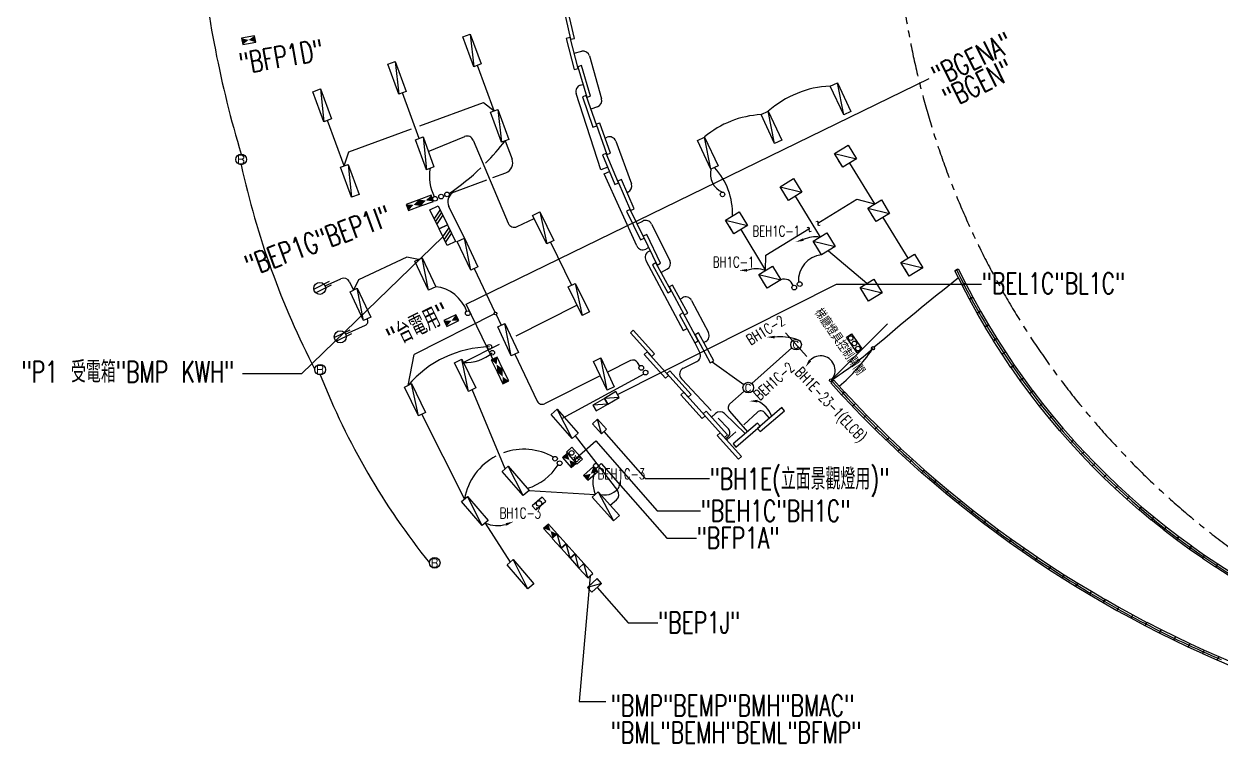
# Model space of a CAD drawing. Header units: millimetres. Extents: x 2956 to 16014, y 779 to 11660.
# Drawn here: x 3091 to 7595, y 3384 to 6089 of the extents above; entities that cross this region are included whole.
import ezdxf
from ezdxf.enums import TextEntityAlignment as Align

# ---------------------------------------------------------------- set-up
doc = ezdxf.new("R2010")
doc.units = ezdxf.units.MM
doc.header["$LTSCALE"] = 100
doc.linetypes.add('4', pattern=[2, 1.25, -0.25, 0.25, -0.25])
doc.layers.get('0').update_dxf_attribs({"color": 9})
for name, color, linetype in [('archi', 8, 'Continuous'), ('EL-BT', 6, 'Continuous'), ('EL-P', 3, 'Continuous'), ('EL-S-B', 6, 'Continuous'), ('EL-TEXT', 51, 'Continuous'), ('EP-PANEL-B', 1, 'Continuous'), ('EP-PANEL-TEXT', 1, 'Continuous'), ('EP-接地-B', 30, 'Continuous'), ('GRID', 8, '4')]:
    doc.layers.add(name, color=color, linetype=linetype)
doc.styles.add('LSP', font='txt.shx', dxfattribs={"width": 0.7, "bigfont": 'CHINESET.shx'})
doc.styles.get("Standard").update_dxf_attribs({"font": 'txt', "bigfont": 'chineset.shx'})
pattern_1 = [(30, (300.013, 279.966), (-6, 10.392305), [])]
pattern_2 = [(30, (0, 0), (-6, 10.392305), [])]

# ---------------------------------------------------------------- blocks, each defined once
blk = doc.blocks.new('401H')
for p, q in [((2, 0.25), (-2, 0.25)), ((-2, 0.25), (-2, -0.25)), ((2, -0.25), (2, 0.25)), ((-2, -0.25), (2, -0.25))]:
    blk.add_line(p, q)
blk = doc.blocks.new('100S')
blk.add_circle((0, 0), 0.5)
blk.add_text('B', height=0.8).set_placement((-0.02, -0.41), align=Align.CENTER)
blk = doc.blocks.new('402S')
for p, q in [((-2, 0.5), (2, -0.5)), ((-2, 0.5), (2, 0.5)), ((-2, -0.5), (-2, 0.5)), ((-2, 0.5), (-2, 0.5)), ((2, 0.5), (2, -0.5)), ((2, -0.5), (-2, -0.5))]:
    blk.add_line(p, q)
blk = doc.blocks.new('363S')
for p, q in [((-1, -1), (-1, 1)), ((-1, 1), (1, 1)), ((-1, 1), (1, -1)), ((-1, -1), (-1, 0)), ((1, 1), (1, -1)), ((1, -1), (-1, -1))]:
    blk.add_line(p, q)
blk = doc.blocks.new('SS-1')
blk.add_lwpolyline([(-30.1, 0.1, 0, 10, 0), (-0.1, 0.1, 10, 10, 0)], format="xyseb")
blk = doc.blocks.new('2S')
for centre, radius in [((-0.204, 0.165), 0.146), ((0.199, 0.166), 0.148)]:
    blk.add_circle(centre, radius)
blk = doc.blocks.new('3S')
for centre, radius in [((-0.404, 0.178), 0.146), ((0, 0.179), 0.148), ((0.398, 0.179), 0.148)]:
    blk.add_circle(centre, radius)
blk = doc.blocks.new('1S')
blk.add_circle((0.004, 0.187), 0.148)
blk = doc.blocks.new('30RECEP')
for p, q in [((0.9, 5.2), (45, 5.2)), ((0.9, -5.1), (45, -5))]:
    blk.add_line(p, q)
blk.add_circle((15, 0), 15)
blk = doc.blocks.new('300D')
blk.add_circle((0, 0), 0.5)
blk.add_text('C', height=0.7).set_placement((-0.02, -0.36), align=Align.CENTER)
blk = doc.blocks.new('20w1-1')
blk.add_lwpolyline([(0, 7.5), (60, 7.5), (60, -7.5), (0, -7.5)], close=True)
blk = doc.blocks.new('P-UU')
blk.add_line((4.2, 10.2), (212.1, 218.1))
blk.add_circle((0, 6), 6)
blk.add_trace([(213.5, 216.7), (210.7, 219.5), (179.1, 182.2), (176.2, 185.1)])
blk = doc.blocks.new('GGG')
for p, q in [((26, 20.4), (-24, 20.4)), ((-24, 20.4), (-24, 0)), ((-24, 0), (26, 0)), ((26, 0), (26, 20.4))]:
    blk.add_line(p, q)
blk.add_circle((1, 10.2), 10.2)
blk = doc.blocks.new('PPANEL')
for p, q in [((-31.5, -0.1), (-31.5, -24.6)), ((18.5, -0.1), (-31.5, -0.1)), ((-31.5, -24.6), (18.5, -24.6)), ((18.5, -24.6), (18.5, -0.1))]:
    blk.add_line(p, q)
for points in [[(-6.5, -11.1), (-31.5, -0.1), (-31.5, -24.6)], [(18.5, -0.1), (18.5, -24.6), (-6.5, -11.1)]]:
    blk.add_solid(points)
blk = doc.blocks.new('LPANEL')
for p, q in [((21, -0.1), (-29, -0.1)), ((-29, -0.1), (-29, -25.1)), ((-29, -0.1), (21, -25.1)), ((-29, -25.1), (21, -25.1)), ((21, -25.1), (21, -0.1))]:
    blk.add_line(p, q)

msp = doc.modelspace()

# ---------------------------------------------------------------- hatches: boundary and pattern name
at = {"layer": 'EL-BT'}
h = msp.add_hatch(dxfattribs=at)
h.set_pattern_fill('U,I', color=256, scale=12, angle=30, style=2, pattern_type=0)
h.set_pattern_definition(pattern_2)
edge = h.paths.add_edge_path()
edge.add_line((4488.6, 5947.7), (4501.7, 5824.7))
edge = h.paths.add_edge_path()
edge.add_line((4488.6, 5947.7), (4529.9, 5835))
edge = h.paths.add_edge_path()
edge.add_line((4529.9, 5835), (4501.7, 5824.7))
edge = h.paths.add_edge_path()
edge.add_line((4501.7, 5824.7), (4460.4, 5937.3))
edge = h.paths.add_edge_path()
edge.add_line((4460.4, 5937.3), (4488.6, 5947.7))
edge = h.paths.add_edge_path()
edge.add_line((4592.6, 5663.8), (4605.8, 5540.8))
edge = h.paths.add_edge_path()
edge.add_line((4592.6, 5663.8), (4633.9, 5551.1))
edge = h.paths.add_edge_path()
edge.add_line((4633.9, 5551.1), (4605.8, 5540.8))
edge = h.paths.add_edge_path()
edge.add_line((4605.8, 5540.8), (4564.5, 5653.4))
edge = h.paths.add_edge_path()
edge.add_line((4564.5, 5653.4), (4592.6, 5663.8))
h = msp.add_hatch(dxfattribs=at)
h.set_pattern_fill('U,I', color=256, scale=12, angle=30, style=2, pattern_type=0)
h.set_pattern_definition(pattern_1)
edge = h.paths.add_edge_path()
edge.add_line((5174.6, 5928), (5208.8, 5813))
edge = h.paths.add_edge_path()
edge.add_line((5208.8, 5813), (5223.2, 5817.2))
edge = h.paths.add_edge_path()
edge.add_line((5223.2, 5817.2), (5188.9, 5932.3))
edge = h.paths.add_edge_path()
edge.add_line((5188.9, 5932.3), (5174.6, 5928))
h = msp.add_hatch(dxfattribs=at)
h.set_pattern_fill('U,I', color=256, scale=12, angle=30, style=2, pattern_type=0)
h.set_pattern_definition(pattern_1)
edge = h.paths.add_edge_path()
edge.add_line((5268.2, 5596.2), (5314.5, 5485.6))
edge = h.paths.add_edge_path()
edge.add_line((5314.5, 5485.6), (5328.3, 5491.3))
edge = h.paths.add_edge_path()
edge.add_line((5328.3, 5491.3), (5282, 5602))
edge = h.paths.add_edge_path()
edge.add_line((5282, 5602), (5268.2, 5596.2))
h = msp.add_hatch(dxfattribs=at)
h.set_pattern_fill('U,I', color=256, scale=12, angle=30, style=2, pattern_type=0)
h.set_pattern_definition(pattern_1)
edge = h.paths.add_edge_path()
edge.add_line((5967.2, 5425.1), (5935.9, 5476.3))
edge = h.paths.add_edge_path()
edge.add_line((5935.9, 5476.3), (5987.1, 5507.6))
edge = h.paths.add_edge_path()
edge.add_line((5987.1, 5507.6), (6018.4, 5456.4))
edge = h.paths.add_edge_path()
edge.add_line((6018.4, 5456.4), (5967.2, 5425.1))
edge = h.paths.add_edge_path(flags=17)
edge.add_line((5967.2, 5425.1), (5951.6, 5450.7))
edge = h.paths.add_edge_path()
edge.add_line((5935.9, 5476.3), (6018.4, 5456.4))
h = msp.add_hatch(dxfattribs=at)
h.set_pattern_fill('U,I', color=256, scale=12, angle=30, style=2, pattern_type=0)
h.set_pattern_definition([(30, (0.348, -0.704), (-6, 10.392305), [])])
edge = h.paths.add_edge_path()
edge.add_line((5032, 5382.3), (5058.4, 5261.4))
edge = h.paths.add_edge_path()
edge.add_line((5032, 5382.3), (5085.3, 5274.7))
edge = h.paths.add_edge_path()
edge.add_line((5085.3, 5274.7), (5058.4, 5261.4))
edge = h.paths.add_edge_path()
edge.add_line((5058.4, 5261.4), (5005.1, 5369))
edge = h.paths.add_edge_path()
edge.add_line((5005.1, 5369), (5032, 5382.3))
h = msp.add_hatch(dxfattribs=at)
h.set_pattern_fill('U,I', color=256, scale=12, angle=30, style=2, pattern_type=0)
h.set_pattern_definition(pattern_1)
edge = h.paths.add_edge_path()
edge.add_line((5420.8, 5290.1), (5473.2, 5182.1))
edge = h.paths.add_edge_path()
edge.add_line((5473.2, 5182.1), (5486.7, 5188.7))
edge = h.paths.add_edge_path()
edge.add_line((5486.7, 5188.7), (5434.3, 5296.6))
edge = h.paths.add_edge_path()
edge.add_line((5434.3, 5296.6), (5420.8, 5290.1))
h = msp.add_hatch(dxfattribs=at)
h.set_pattern_fill('U,I', color=256, scale=12, angle=30, style=2, pattern_type=0)
h.set_pattern_definition(pattern_1)
edge = h.paths.add_edge_path()
edge.add_line((6092.2, 5220.3), (6061, 5271.5))
edge = h.paths.add_edge_path()
edge.add_line((6061, 5271.5), (6112.2, 5302.7))
edge = h.paths.add_edge_path()
edge.add_line((6112.2, 5302.7), (6143.4, 5251.5))
edge = h.paths.add_edge_path()
edge.add_line((6143.4, 5251.5), (6092.2, 5220.3))
edge = h.paths.add_edge_path(flags=17)
edge.add_line((6092.2, 5220.3), (6076.6, 5245.9))
edge = h.paths.add_edge_path()
edge.add_line((6061, 5271.5), (6143.4, 5251.5))
h = msp.add_hatch(dxfattribs=at)
h.set_pattern_fill('U,I', color=256, scale=12, angle=30, style=2, pattern_type=0)
h.set_pattern_definition([(30, (133.576, -269.923), (-6, 10.392305), [])])
edge = h.paths.add_edge_path()
edge.add_line((5165.3, 5113.1), (5191.6, 4992.2))
edge = h.paths.add_edge_path()
edge.add_line((5165.3, 5113.1), (5218.5, 5005.5))
edge = h.paths.add_edge_path()
edge.add_line((5218.5, 5005.5), (5191.6, 4992.2))
edge = h.paths.add_edge_path()
edge.add_line((5191.6, 4992.2), (5138.4, 5099.7))
edge = h.paths.add_edge_path()
edge.add_line((5138.4, 5099.7), (5165.3, 5113.1))
h = msp.add_hatch(dxfattribs=at)
h.set_pattern_fill('U,I', color=256, scale=12, angle=30, style=2, pattern_type=0)
h.set_pattern_definition(pattern_1)
edge = h.paths.add_edge_path()
edge.add_line((6268.5, 5046.7), (6237.2, 5097.9))
edge = h.paths.add_edge_path()
edge.add_line((6237.2, 5097.9), (6288.4, 5129.1))
edge = h.paths.add_edge_path()
edge.add_line((6288.4, 5129.1), (6319.7, 5077.9))
edge = h.paths.add_edge_path()
edge.add_line((6319.7, 5077.9), (6268.5, 5046.7))
edge = h.paths.add_edge_path(flags=17)
edge.add_line((6268.5, 5046.7), (6252.8, 5072.3))
edge = h.paths.add_edge_path()
edge.add_line((6237.2, 5097.9), (6319.7, 5077.9))
h = msp.add_hatch(dxfattribs=at)
h.set_pattern_fill('U,I', color=256, scale=12, angle=30, style=2, pattern_type=0)
h.set_pattern_definition(pattern_1)
edge = h.paths.add_edge_path()
edge.add_line((5557.9, 4995.3), (5615.3, 4889.9))
edge = h.paths.add_edge_path()
edge.add_line((5615.3, 4889.9), (5628.5, 4897.1))
edge = h.paths.add_edge_path()
edge.add_line((5628.5, 4897.1), (5571.1, 5002.5))
edge = h.paths.add_edge_path()
edge.add_line((5571.1, 5002.5), (5557.9, 4995.3))
h = msp.add_hatch(dxfattribs=at)
h.set_pattern_fill('U,I', color=256, scale=12, angle=30, style=2, pattern_type=0)
h.set_pattern_definition([(30, (293.044, 240.149), (-6, 10.392305), [])])
edge = h.paths.add_edge_path()
edge.add_line((4764, 4706.7), (4738.4, 4827.8))
edge = h.paths.add_edge_path()
edge.add_line((4764, 4706.7), (4711.4, 4814.6))
edge = h.paths.add_edge_path()
edge.add_line((4711.4, 4814.6), (4738.4, 4827.8))
edge = h.paths.add_edge_path()
edge.add_line((4738.4, 4827.8), (4790.9, 4719.9))
edge = h.paths.add_edge_path()
edge.add_line((4790.9, 4719.9), (4764, 4706.7))
h = msp.add_hatch(dxfattribs=at)
h.set_pattern_fill('U,I', color=256, scale=12, angle=30, style=2, pattern_type=0)
h.set_pattern_definition([(30, (267.443, 521.198), (-6, 10.392305), [])])
edge = h.paths.add_edge_path()
edge.add_line((5153.8, 4529.6), (5097.9, 4639.9))
edge = h.paths.add_edge_path()
edge.add_line((5153.8, 4529.6), (5075.2, 4620.3))
edge = h.paths.add_edge_path()
edge.add_line((5075.2, 4620.3), (5097.9, 4639.9))
edge = h.paths.add_edge_path()
edge.add_line((5097.9, 4639.9), (5176.5, 4549.2))
edge = h.paths.add_edge_path()
edge.add_line((5176.5, 4549.2), (5153.8, 4529.6))
h = msp.add_hatch(dxfattribs=at)
h.set_pattern_fill('U,I', color=256, scale=12, angle=87.3904, style=2, pattern_type=0)
h.set_pattern_definition([(87.39036, (-203.427, 273.576), (-11.987555, 0.546372), [])])
edge = h.paths.add_edge_path()
edge.add_line((5861.2, 4555.4), (5951.2, 4634.8))
edge = h.paths.add_edge_path()
edge.add_line((5951.2, 4634.8), (5941.3, 4646))
edge = h.paths.add_edge_path()
edge.add_line((5941.3, 4646), (5851.3, 4566.7))
edge = h.paths.add_edge_path()
edge.add_line((5851.3, 4566.7), (5861.2, 4555.4))
h = msp.add_hatch(dxfattribs=at)
h.set_pattern_fill('U,I', color=256, scale=12, angle=30, style=2, pattern_type=0)
h.set_pattern_definition([(30, (319.811, 257.427), (-6, 10.392305), [])])
edge = h.paths.add_edge_path()
edge.add_line((5699.4, 4541), (5779.6, 4451.8))
edge = h.paths.add_edge_path()
edge.add_line((5779.6, 4451.8), (5790.8, 4461.8))
edge = h.paths.add_edge_path()
edge.add_line((5790.8, 4461.8), (5710.5, 4551.1))
edge = h.paths.add_edge_path()
edge.add_line((5710.5, 4551.1), (5699.4, 4541))
h = msp.add_hatch(dxfattribs=at)
h.set_pattern_fill('U,I', color=256, scale=12, angle=30, style=2, pattern_type=0)
h.set_pattern_definition([(30, (83.069, 306.464), (-6, 10.392305), [])])
edge = h.paths.add_edge_path()
edge.add_line((4969.4, 4314.9), (4913.5, 4425.2))
edge = h.paths.add_edge_path()
edge.add_line((4969.4, 4314.9), (4890.8, 4405.5))
edge = h.paths.add_edge_path()
edge.add_line((4890.8, 4405.5), (4913.5, 4425.2))
edge = h.paths.add_edge_path()
edge.add_line((4913.5, 4425.2), (4992.1, 4334.5))
edge = h.paths.add_edge_path()
edge.add_line((4992.1, 4334.5), (4969.4, 4314.9))
h = msp.add_hatch(dxfattribs=at)
h.set_pattern_fill('U,I', color=256, scale=12, angle=30, style=2, pattern_type=0)
h.set_pattern_definition(pattern_2)
edge = h.paths.add_edge_path()
edge.add_line((5251.9, 4329.2), (5309.8, 4219.9))
edge = h.paths.add_edge_path()
edge.add_line((5251.9, 4329.2), (5332.1, 4239.9))
edge = h.paths.add_edge_path()
edge.add_line((5332.1, 4239.9), (5309.8, 4219.9))
edge = h.paths.add_edge_path()
edge.add_line((5309.8, 4219.9), (5229.6, 4309.1))
edge = h.paths.add_edge_path()
edge.add_line((5229.6, 4309.1), (5251.9, 4329.2))

# ---------------------------------------------------------------- linework, layer by layer
msp.add_line((5956.2, 4927.3), (6036.4, 4837.9))
at = {"layer": 'archi'}
for points in [[(6132.3, 4743.6, 0.026009), (6440.6, 4435.7, 0.026009)], [(6440.7, 4435.6, 0.024541), (6759.5, 4175.9, 0.019314), (7027.4, 3994.2, 0.019364), (7309.3, 3833.3, 0.018869), (7595.2, 3698, 0.018869)]]:
    msp.add_lwpolyline(points, format="xyb", dxfattribs=at)
for centre, radius, start, end in [((9231.8, 6452.8), 2930.6, 206.0115, 212.4231), ((9092.7, 6369.9), 2768.8, 212.5195, 239.4913)]:
    msp.add_arc(centre, radius, start, end, dxfattribs=at)
at = {"layer": 'EL-P'}
for p, q in [((5161.2, 5979.6), (5189.8, 5986.1)), ((5219.4, 5968.5), (5264.7, 5807.5)), ((4860.6, 5762), (4797.8, 5933.2)), ((5185.7, 5858.9), (5194.3, 5861.5)), ((4578.6, 5658.6), (4515.8, 5829.8)), ((5261.6, 5540.4), (5169, 5827.3)), ((4581.3, 5706.2), (4820.3, 5793.8)), ((4820.3, 5793.8), (4860.6, 5762)), ((5248.8, 5777.2), (5224.3, 5768.6)), ((4296.5, 5555.2), (4233.8, 5726.4)), ((4313.4, 5608), (4549.3, 5694.5)), ((4612.6, 5609.3), (4749.4, 5665)), ((4781.9, 5651.6), (4913.2, 5339.6)), ((4901.9, 5649.3), (4927.5, 5580.7)), ((5278.1, 5659.7), (5285.4, 5662.6)), ((5318.3, 5648), (5376.8, 5487.3)), ((4296.5, 5555.2), (4313.4, 5608)), ((5287.4, 5550.2), (5261.6, 5540.4)), ((6197.7, 5565.8), (6291.4, 5412.1)), ((4711.4, 5457), (4833.2, 5502.7)), ((4855.2, 5510.9), (4904.1, 5529.3)), ((5274.2, 5524.9), (5294.5, 5533.4)), ((5397.2, 5254.1), (5274.2, 5524.9)), ((5363.3, 5455.8), (5360.7, 5454.7)), ((5992.8, 5440.7), (6086.6, 5287.1)), ((6077.9, 5339.7), (6225, 5429.9)), ((6225, 5429.9), (6291.4, 5412.1)), ((4748.2, 5283.7), (4689.6, 5401.8)), ((6322.7, 5360.9), (6416.5, 5207.3)), ((4946.9, 5326.7), (5011.2, 5356.8)), ((5397.9, 5337.2), (5419.3, 5347.6)), ((5452.5, 5336.3), (5521.6, 5199.3)), ((5787.9, 5315.7), (5881.7, 5162.1)), ((5882.4, 5219.7), (6043.8, 5318.7)), ((5071.8, 5268.1), (5151.8, 5106.4)), ((5440, 5246.3), (5430.6, 5241.8)), ((5447, 5236.1), (5442, 5233.6)), ((6117.8, 5235.9), (6262.8, 5113.5)), ((4532.4, 5211.5), (4349.8, 5126)), ((4576.1, 5202.9), (4532.4, 5211.5)), ((5431.1, 5199.4), (5572, 4936.1)), ((5881.7, 5162.1), (5882.4, 5219.7)), ((4785.6, 5168.7), (4863.5, 5004.7)), ((5511.2, 5166.1), (5488.6, 5153.8)), ((4224.4, 5103.9), (4283.9, 5130.4)), ((4316.4, 5118.7), (4331.7, 5088.1)), ((4349.8, 5126), (4331.7, 5088.1)), ((5560.1, 5054), (5568.7, 5059)), ((5603.3, 5049), (5666.8, 4928.2)), ((5172.6, 5030.7), (4942.2, 4914.7)), ((4301.5, 4921.9), (4376.6, 4955.7)), ((4384, 4975.8), (4382.3, 4979.3)), ((4861.2, 4997.9), (4559, 4845.8)), ((4867.8, 4995.6), (4886.7, 4955.7)), ((5572, 4936.1), (5586, 4943.8)), ((4879.7, 4883.2), (4744.5, 4815.2)), ((5615.3, 4889.9), (5633.8, 4852.1)), ((5656.6, 4894.6), (5649.2, 4890.5)), ((5829.7, 4735.8), (5980.1, 4870.9)), ((4536.2, 4729.2), (4559, 4845.8)), ((4938.2, 4847.3), (5022.5, 4669.6)), ((5373.8, 4822.6), (5286.3, 4778.8)), ((5408, 4802), (5399.8, 4815.2)), ((5572.1, 4794.2), (5622.3, 4818.6)), ((5680, 4818.2), (5800.1, 4732.5)), ((5259.5, 4765.4), (5049.5, 4660.3)), ((5423.4, 4771.5), (5115.7, 4604.6)), ((5570.4, 4748.6), (5564.8, 4754.6)), ((5676.2, 4635.1), (5567.6, 4751.6)), ((4902.2, 4415.4), (4777.5, 4713.3)), ((4748.3, 4302.2), (4588.8, 4621.4)), ((5678.3, 4609.9), (5693.1, 4623.5)), ((5742, 4565.3), (5703.6, 4606)), ((5727.4, 4623.1), (5805.2, 4547.9)), ((5850.9, 4628.1), (5799.1, 4581.5)), ((5896.8, 4606.6), (5879.3, 4626.5)), ((5769.4, 4554.8), (5735.3, 4524.1)), ((5165.1, 4539.4), (5324.5, 4333.4)), ((5731.1, 4528.2), (5740.7, 4536.5)), ((4992.1, 4334.5), (5240.8, 4319.2)), ((5297, 4279.1), (5320.7, 4299.4)), ((4826.9, 4211.5), (4920.1, 4064.2))]:
    msp.add_line(p, q, dxfattribs=at)
msp.add_lwpolyline([(5801.4, 4707.7), (5747.6, 4660.5, 0.414214), (5745.8, 4632.3), (5813.6, 4555.1)], format="xyb", dxfattribs=at)
for centre, radius in [((4865.6, 5000.1), 5), ((6285.9, 4869), 6)]:
    msp.add_circle(centre, radius, dxfattribs=at)
for centre, radius, start, end in [((7813.8, 6775.7), 4078.6, 185.4182, 196.7628), ((5195.3, 5961.7), 25, 15.7138, 102.7723), ((5192.8, 5835), 25, 106.5823, 197.8787), ((6141, 5481.6), 374, 92.5436, 131.7824), ((5240.6, 5800.8), 25, 289.2063, 15.7138), ((5882.8, 5390.9), 357.3, 92.9013, 130.2128), ((4758.8, 5641.9), 25, 22.8296, 112.1792), ((4155.4, 6230.1), 945.8, 315.3153, 322.1158), ((5294.8, 5639.5, 0), 25, 19.9808, 112.1699), ((6978.5, 6228.8), 3142.1, 192.3007, 207.2832), ((4774.3, 5513.5), 157.8, 168.1466, 207.9905), ((4155.4, 6230.1), 945.8, 304.5248, 313.8553), ((4890.1, 5566.7), 40, 290.5491, 20.4999), ((4890.1, 5566.7), 40, 290.5491, 20.4999), ((5746.9, 5524.5), 73.2, 165.9157, 247.9276), ((5504.2, 5376.9), 252.7, 357.7282, 42.8353), ((4725.5, 5419.6), 40, 110.5491, 206.3823), ((4725.5, 5419.6), 40, 110.5491, 206.3823), ((5353.3, 5478.7, 0), 25, 293.4918, 19.9808), ((4936.3, 5349.3), 25, 202.8296, 295.1504), ((5430.2, 5325.1), 25, 26.7586, 115.7811), ((6072, 5170.3), 117.7, 82.9023, 114.3301), ((5419.9, 5264.4), 25, 204.4109, 295.2785), ((5453.2, 5211.2, 0), 25, 116.5006, 208.1446), ((5499.2, 5188.1), 25, 298.5851, 26.7586), ((6100.8, 5124.8), 95.8, 95.1266, 184.2786), ((5846.6, 5058.9), 109, 71.2147, 108.8946), ((4294.1, 5107.5), 25, 26.6064, 113.9857), ((4624.4, 4960), 141.6, 19.7181, 83.3992), ((5951.8, 5094.6), 34.5, 17.259, 112.4834), ((13361.9, -3371.4), 10861.2, 128.45813, 130.62118), ((5581.1, 5037.3, 0), 25, 27.7312, 119.9509), ((4370.4, 4969.4), 15, 294.2987, 25.2134), ((5644.6, 4916.5), 25, 298.5851, 27.7312), ((5935.8, 4709.8), 202.1, 72.5558, 95.7093), ((4850, 4461.9), 412.2, 91.0094, 139.5651), ((5378.9, 5890.4), 1365.9, 303.2636, 311.6054), ((4752.7, 4969.4), 154.4, 266.9762, 310.7339), ((5382.8, 4804.7), 20, 31.7331, 116.5841), ((5611.3, 4841.1), 25, 295.975, 25.975), ((6088.7, 4786), 54.6, 316.1949, 137.246), ((5754.5, 5215.8), 634.2, 309.5221, 326.331), ((5583, 4771.7), 25, 115.975, 223.1856), ((6766.2, 5783.1), 2754, 201.6172, 218.6904), ((5040.6, 4678.2), 20, 205.3933, 296.5841), ((5813.8, 4581.3), 96.1, 19.3716, 67.4979), ((5710, 4605.1), 25, 45.9779, 132.7083), ((5864.3, 4613.3), 20, 41.2953, 131.9697), ((5727.5, 4551.6), 20, 311.2953, 43.2962), ((4971.8, 4262.1), 227, 117.6949, 169.845), ((4971.8, 4262.1), 227, 60.5514, 109.7075), ((4928.2, 4536.5), 202.5, 286.3947, 328.3804), ((5354.9, 4365.7), 123.3, 154.7799, 202.2008), ((5275.6, 4381.7), 64.6, 257.303, 331.3699), ((5304.5, 4318.4), 25, 310.4765, 36.9468), ((4873.5, 4324.3), 122.1, 247.5543, 285.0441)]:
    msp.add_arc(centre, radius, start, end, dxfattribs=at)
at = {"layer": 'EL-S-B', "color": 6}
for points in [[(6204.6, 4923.8), (6245, 4865), (6226.5, 4852.3), (6186.1, 4911.1)], [(5132.4, 4478.1), (5171.7, 4433.3), (5192.3, 4451.5), (5153, 4496.3)]]:
    msp.add_lwpolyline(points, close=True, dxfattribs=at)
at = {"layer": 'EL-S-B', "color": 1}
msp.add_circle((5719.4, 5448), 8.76, dxfattribs=at)
at = {"layer": 'EL-S-B'}
msp.add_circle((5151.9, 4475.4), 8.76, dxfattribs=at)
at = {"layer": 'EP-PANEL-B'}
for p, q in [((4634.8, 5355.2), (4657.4, 5388.7)), ((4639.9, 5344.8), (4662.5, 5378.3)), ((4644.9, 5334.5), (4667.5, 5368)), ((4667.7, 5287.8), (4690.3, 5321.3)), ((4672.7, 5277.4), (4695.3, 5310.9)), ((4677.8, 5267), (4700.4, 5300.5))]:
    msp.add_line(p, q, dxfattribs=at)
for points in [[(4617.9, 5389.9), (4649.4, 5405.2), (4684.4, 5333.3), (4653, 5318)], [(4653, 5318), (4684.4, 5333.3), (4715.1, 5270.4), (4683.6, 5255)]]:
    msp.add_lwpolyline(points, close=True, dxfattribs=at)
at = {"layer": 'EP-PANEL-TEXT'}
for p, q in [((5273.4, 4556.1), (5428.6, 4379.5)), ((5160, 4447.4), (5243.2, 4520.5)), ((5243.2, 4520.5), (5474.1, 4257.7)), ((5241.9, 4414.3), (5262.8, 4435.8)), ((5262.8, 4435.8), (5510.1, 4154.3)), ((5428.6, 4379.5), (5670.4, 4379.5)), ((5474.1, 4257.7), (5636.6, 4257.7)), ((5510.1, 4154.3), (5621.8, 4154.3)), ((5247.8, 3969.2), (5364.6, 3836.3)), ((5364.6, 3836.3), (5476.4, 3836.3))]:
    msp.add_line(p, q, dxfattribs=at)
for points in [[(4855.6, 4828.2), (4754.8, 5034.9), (6497.2, 5884)], [(4667.7, 5287.8), (4136.1, 4772.7), (3913.1, 4772.7)], [(5324.3, 4695), (6148.7, 5109.9), (6694.3, 5109.9)], [(5222.1, 4013.3), (5180, 3540), (5280, 3540)]]:
    msp.add_lwpolyline(points, dxfattribs=at)
at = {"layer": 'GRID'}
msp.add_arc((9479, 6619.2), 3110.8, 150.6812, 236.1365, dxfattribs=at)

# ---------------------------------------------------------------- block references
at = {"layer": 'EL-BT'}
for name, p, xscale, yscale, zscale, rotation in [('401H', (5141.5, 6091.4), 30.00000000000469, 30.00000000000728, 30, 283.0578924485017), ('402S', (4777.1, 5989.6), 30.00000000000397, 30, 30, 290.1337128123762), ('401H', (5153.9, 5977.7), 30.00000000000364, 30.00000000000728, 30, 284.5385241639423), ('402S', (4495.1, 5886.2), 30.00000000000397, 30, 30, 290.1337128123762), ('401H', (5198.9, 5872.6), 30.00000000000384, 30.00000000000728, 30, 286.5822558953785), ('402S', (6163.5, 5807.3), 30.00000000000286, 30, 30, 115.1503934572594), ('402S', (4213.1, 5782.8), 30.00000000000397, 30, 30, 290.1337128123762), ('401H', (5219.2, 5760.3), 29.99999999999774, 30.00000000000728, 30, 289.2062709522067), ('402S', (4881.2, 5705.7), 30.00000000000397, 30, 30, 290.1337128123762), ('402S', (5903.7, 5699.8), 30.00000000000286, 30, 30, 115.1503934572594), ('401H', (5271, 5657.2), 29.99999999999566, 30.00000000000728, 30, 289.2062709522376), ('402S', (4599.2, 5602.3), 30.00000000000397, 30, 30, 290.1337128123762), ('402S', (5664, 5603), 30.00000000000286, 30, 30, 115.1503934572594), ('363S', (6182, 5591.4), 30.00000000000448, 30, 30, 31.39842921659377), ('401H', (5298.2, 5543.8), 29.99999999999672, 30.00000000000728, 30, 292.7157079064411), ('402S', (4317.2, 5498.9), 30.00000000000397, 30, 30, 290.1337128123762), ('401H', (5356.7, 5445.2), 29.99999999999825, 30.00000000000728, 30, 293.4918029723428), ('363S', (5977.2, 5466.3), 30.00000000000448, 30, 30, 31.39842921659377), ('363S', (6307.1, 5386.5), 30.00000000000448, 30, 30, 31.39842921659377), ('402S', (5045.2, 5321.8), 30.00000000000279, 29.99999999999955, 30, 296.3323784531585), ('401H', (5391.2, 5334), 30.00000000000271, 30.00000000000728, 30, 295.8802940199482), ('363S', (5772.3, 5341.3), 30.00000000000448, 30, 30, 31.39842921659377), ('402S', (4760.1, 5223), 30.00000000000286, 30, 30, 115.1503934572594), ('401H', (5453.8, 5239.4), 30.00000000000271, 30.00000000000728, 30, 295.8802940199482), ('363S', (6102.2, 5261.5), 30.00000000000448, 30, 30, 31.39842921659377), ('402S', (4601.6, 5148.6), 30.00000000000286, 30, 30, 115.1503934572594), ('401H', (5491.1, 5133.5), 30.00000000000285, 30.00000000000728, 30, 298.5851129551298), ('363S', (6432.1, 5181.7), 30.00000000000448, 30, 30, 31.39842921659377), ('363S', (5897.3, 5136.5), 30.00000000000448, 30, 30, 31.39842921659377), ('402S', (4357.2, 5033.8), 30.00000000000286, 30, 30, 115.1503934572594), ('402S', (5178.4, 5052.6), 30.00000000000279, 29.99999999999955, 30, 296.3323784531585), ('401H', (5553.5, 5050.5), 30.00000000000285, 30.00000000000728, 30, 298.5851129551298), ('363S', (6278.5, 5087.9), 30.00000000000448, 30, 30, 31.39842921659377), ('401H', (5593.2, 4946.2), 30.00000000000285, 30.00000000000728, 30, 298.5851129551298), ('402S', (4912.7, 4901.6), 30.00000000000286, 30, 30, 115.1503934572594), ('401H', (5418.4, 4887.1), 30.00000000000346, 30.00000000000728, 30, 311.9696704399756), ('401H', (5651.3, 4870.9), 30.00000000000285, 30.00000000000728, 30, 298.5851129551298), ('402S', (4751.2, 4767.3), 29.999999999997, 30, 30, 115.978761742941), ('402S', (5273.1, 4771.7), 30.00000000000286, 30, 30, 115.1503934572594), ('401H', (5470.9, 4806.2), 30.00000000000346, 30.00000000000728, 30, 311.9696704399756), ('401H', (5555.5, 4734.7), 30.00000000000346, 30.00000000000728, 30, 311.9696704399756), ('402S', (4562.5, 4675.3), 29.999999999997, 30, 30, 115.978761742941), ('401H', (5608, 4653.8), 30.00000000000346, 30.00000000000728, 30, 311.9696704399756), ('402S', (5125.8, 4584.8), 29.99999999999788, 30, 30, 130.9133670191528), ('401H', (5901.7, 4600.9), 30.00000000000019, 30.00000000000728, 30.00000000000019, 40.57144732683677), ('401H', (5692.5, 4582.3), 30.00000000000346, 30.00000000000728, 30, 311.9696704399756), ('401H', (5745.1, 4501.4), 30.00000000000346, 30.00000000000728, 30, 311.9696704399756), ('401H', (5810.1, 4542.2), 30.00000000000019, 30.00000000000728, 30.00000000000019, 40.57144732683677), ('402S', (4941.5, 4370), 29.99999999999788, 30, 30, 130.9133670191528), ('402S', (5280.9, 4274.5), 29.99999999999799, 30.00000000000046, 30, 311.9367342498855), ('402S', (4787.6, 4256.8), 29.99999999999788, 30, 30, 130.9133670191528), ('402S', (4959.4, 4018.9), 29.99999999999788, 30, 30, 130.9133670191528)]:
    msp.add_blockref(name, p, dxfattribs=dict(at, xscale=xscale, yscale=yscale, zscale=zscale, rotation=rotation))
at = {"layer": 'EL-BT', "xscale": 40, "yscale": 40, "zscale": 40}
for name, p in [('100S', (3908.5, 5579.4)), ('300D', (5996.3, 4882.6)), ('100S', (4205.9, 4788.5)), ('300D', (5816.4, 4720.9)), ('100S', (4636.6, 4061.6))]:
    msp.add_blockref(name, p, dxfattribs=at)
at = {"layer": 'EL-BT'}
for p, rotation in [((6599.9, 5163.8), 297.0824622921981), ((6627.2, 5110.3), 297.6800806373197), ((6654.9, 5057.1), 298.9744222665933), ((6683.9, 5004.6), 300.3622732422514), ((6714.2, 4952.8), 301.2498943551699), ((6745.3, 4901.5), 302.6082744216255), ((6777.6, 4850.9), 303.9079622921258), ((6811.1, 4801.1), 305.0929546911059), ((6132.3, 4743.6), 312.5201477057518), ((6845.6, 4752), 306.42870446607), ((6172.8, 4699.4), 313.278294418319), ((6881.3, 4703.8), 307.408341980751), ((6213.9, 4655.7), 314.1460024906225), ((6917.8, 4656.2), 308.9772977911538), ((6255.7, 4612.6), 314.9573086739092), ((6955.5, 4609.5), 310.1429935837438), ((6298.1, 4570.1), 315.6378361990089), ((6994.2, 4563.7), 311.358343187657), ((6341, 4528.2), 316.626729120266), ((7033.8, 4518.6), 312.397683676615), ((6384.6, 4487), 317.3109935032019), ((7074.3, 4474.3), 313.9915533879289), ((6428.8, 4446.4), 318.1499187329088), ((7116, 4431.1), 314.9838995472712), ((6473.5, 4406.4), 319.0960885736016), ((6518.8, 4367.1), 320.0047464213786), ((7158.5, 4388.8), 316.2286819741113), ((6564.7, 4328.4), 320.9518171749489), ((7201.8, 4347.3), 317.6306900615855), ((6611.1, 4290.4), 321.5889026528864), ((7246.1, 4306.9), 318.8602877030286), ((6658, 4253), 322.2831375533897), ((7291.3, 4267.3), 319.7859020285752), ((7337.2, 4228.8), 321.2455029358949), ((6705.5, 4216.3), 323.2010026171109), ((7384, 4191.2), 322.5366352514141), ((6753.5, 4180.3), 323.9227982593245), ((6802, 4145), 324.9399063119546), ((7431.7, 4154.7), 323.878270128288), ((6851, 4110.4), 325.5156367534935), ((7480, 4119.3), 325.0303911164794), ((6900.5, 4076.4), 326.4231390150301), ((7529.2, 4084.8), 326.061868727917), ((7579.1, 4051.5), 327.3615565252122), ((6950.5, 4043.3), 327.2983175802368), ((7000.9, 4010.8), 328.1593629717619), ((7051.9, 3979.1), 329.2229445124399), ((7103.4, 3948.3), 329.6272877971233), ((7155.2, 3918), 330.2700091386987), ((7207.3, 3888.3), 331.5497666855981), ((7260, 3859.7), 331.7341003263706), ((7312.9, 3831.4), 332.9811163137713), ((7366.4, 3804.1), 333.980546253032), ((7420.3, 3777.8), 334.230516711768), ((7474.4, 3751.9), 335.5267724740084), ((7529, 3726.9), 336.1990758011943), ((7583.9, 3702.7), 337.0045709802685)]:
    msp.add_blockref('20w1-1', p, dxfattribs=dict(at, rotation=rotation))
at = {"layer": 'EL-P'}
for p, rotation in [((6023.5, 5277.5), 16.47314271168739), ((5332.2, 4350.7), 260.5318688480799), ((4905.2, 4206.4), 201.0653856350314)]:
    msp.add_blockref('SS-1', p, dxfattribs=dict(at, rotation=rotation))
for name, p in [('SS-1', (5811.3, 5162)), ('P-UU', (6128.1, 4742.2)), ('SS-1', (5915.7, 4910.9)), ('SS-1', (5850.6, 4670.1))]:
    msp.add_blockref(name, p, dxfattribs=at)
at = {"layer": 'EL-P', "xscale": -1, "rotation": 235.9401410724763}
msp.add_blockref('SS-1', (6048.6, 4823.1), dxfattribs=at)
at = {"layer": 'EL-S-B', "color": 6}
for name, p, xscale, yscale, zscale, rotation in [('3S', (4664.4, 5429.5), 59.99999999999982, 59.99999999999982, 59.99999999999982, 20.11603147879073), ('2S', (6004.9, 5095.4), 59.99999999999872, 60, 60, 31.58610009647205), ('3S', (6206.6, 4881.3), 60.00000000000106, 60, 60, 304.4967854742979), ('2S', (4856.9, 4867.7), 59.99999999999964, 59.99999999999964, 59.99999999999964, 116.1797151847347), ('2S', (5429.2, 4793), 59.99999999999838, 60, 60, 131.553175687939), ('2S', (5091.3, 4438), 59.99999999999896, 60, 60, 315.3289160245998)]:
    msp.add_blockref(name, p, dxfattribs=dict(at, xscale=xscale, yscale=yscale, zscale=zscale, rotation=rotation))
at = {"layer": 'EL-S-B', "xscale": 1.500000000001929, "yscale": 1.5, "zscale": 1.5, "rotation": 25.97876174307237}
for p in [(4184, 5084.2), (4261.1, 4902.1)]:
    msp.add_blockref('30RECEP', p, dxfattribs=at)
at = {"layer": 'EL-S-B', "color": 6, "xscale": 60, "yscale": 60, "zscale": 60}
for p in [(4760.9, 4989.3), (5243.2, 4415.9)]:
    msp.add_blockref('1S', p, dxfattribs=at)
at = {"layer": 'EP-PANEL-B'}
for name, p, rotation in [('PPANEL', (3940.8, 6041), 10.33030944870356), ('PPANEL', (4559, 5421), 20.11603147879571), ('PPANEL', (4605.9, 5438.1), 20.11603147879573), ('PPANEL', (4698.7, 4959.4), 205.978761743049), ('PPANEL', (4857.3, 4808.4), 115.9787617430254), ('PPANEL', (4879.2, 4763.4), 115.9787617430254), ('LPANEL', (5305.8, 4669.4), 210.5883938704595), ('LPANEL', (5262.7, 4644), 210.5883938704595), ('LPANEL', (5244.7, 4569.4), 131.2953332241015), ('PPANEL', (5156.3, 4450.9), 311.2953332238633), ('PPANEL', (5226.4, 4384.3), 221.2953332241533), ('PPANEL', (5085.3, 4184.3), 311.9367342498705), ('LPANEL', (5093.1, 4138.1), 131.9367342498705), ('LPANEL', (5126.5, 4100.9), 131.9367342498705), ('LPANEL', (5159.9, 4063.7), 131.9367342498702), ('LPANEL', (5193.4, 4026.4), 131.9367342498702), ('LPANEL', (5243.3, 3965), 221.9367342498515)]:
    msp.add_blockref(name, p, dxfattribs=dict(at, rotation=rotation))
at = {"layer": 'EP-接地-B', "rotation": 41.9367342498325}
msp.add_blockref('GGG', (5035.3, 4276.8), dxfattribs=at)

# ---------------------------------------------------------------- texts
at = {"layer": 'EL-P'}
for p in [(6029.8, 5320.8), (6062.8, 5343.9)]:
    msp.add_text('~', height=25, rotation=302.6499, dxfattribs=at).set_placement(p)
at = {"layer": 'EL-S-B', "style": 'LSP', "width": 0.7}
msp.add_text('x8', height=20, rotation=311.2953, dxfattribs=at).set_placement((5154.3, 4459.6))
at = {"layer": 'EL-TEXT', "width": 0.7}
for s, p in [('BEH1C-1', (5832.3, 5289.9)), ('BH1C-1', (5683.2, 5173.2)), ('BEH1C-3', (5249.7, 4376.2)), ('BH1C-3', (4880.9, 4229.1))]:
    msp.add_text(s, height=40, dxfattribs=at).set_placement(p)
for s, rotation, p in [('梯廳燈具控制開關', 304.4968, (6061.9, 5002.9)), ('BH1C-2', 31.3984, (5825.6, 4879.6)), ('BEH1C-2', 41.9697, (5859.7, 4670.6)), ('BH1E-23-1(ELCB)', 313.2783, (5989.3, 4774.8))]:
    msp.add_text(s, height=40, rotation=rotation, dxfattribs=at).set_placement(p)
at = {"layer": 'EP-PANEL-TEXT', "style": 'LSP', "width": 0.7}
for s, rotation, p in [('"BGENA"', 25.9788, (6532.3, 5851.1)), ('"BFP1D"', 10, (3908.9, 5899)), ('"BGEN"', 25.9788, (6573.4, 5768.1)), ('"BEP1G"BEP1I"', 20, (3940.9, 5138.1)), ('"台電用"', 25.9788, (4480.7, 4865.8))]:
    msp.add_text(s, height=80, rotation=rotation, dxfattribs=at).set_placement(p)
for s, p in [('"BEL1C"BL1C"', (6694.3, 5073.3)), ('"P1 受電箱"BMP KWH"', (3081.7, 4740)), ('"BH1E(立面景觀燈用)"', (5670.4, 4337.3)), ('"BEH1C"BH1C"', (5636.6, 4217.2)), ('"BFP1A"', (5621.8, 4115.6)), ('"BEP1J"', (5476.4, 3797.6)), ('"BMP"BEMP"BMH"BMAC"', (5298.2, 3485.1)), ('"BML"BEMH"BEML"BFMP"', (5298.2, 3383.9))]:
    msp.add_text(s, height=80, dxfattribs=at).set_placement(p)

doc.saveas('drawing.dxf')
